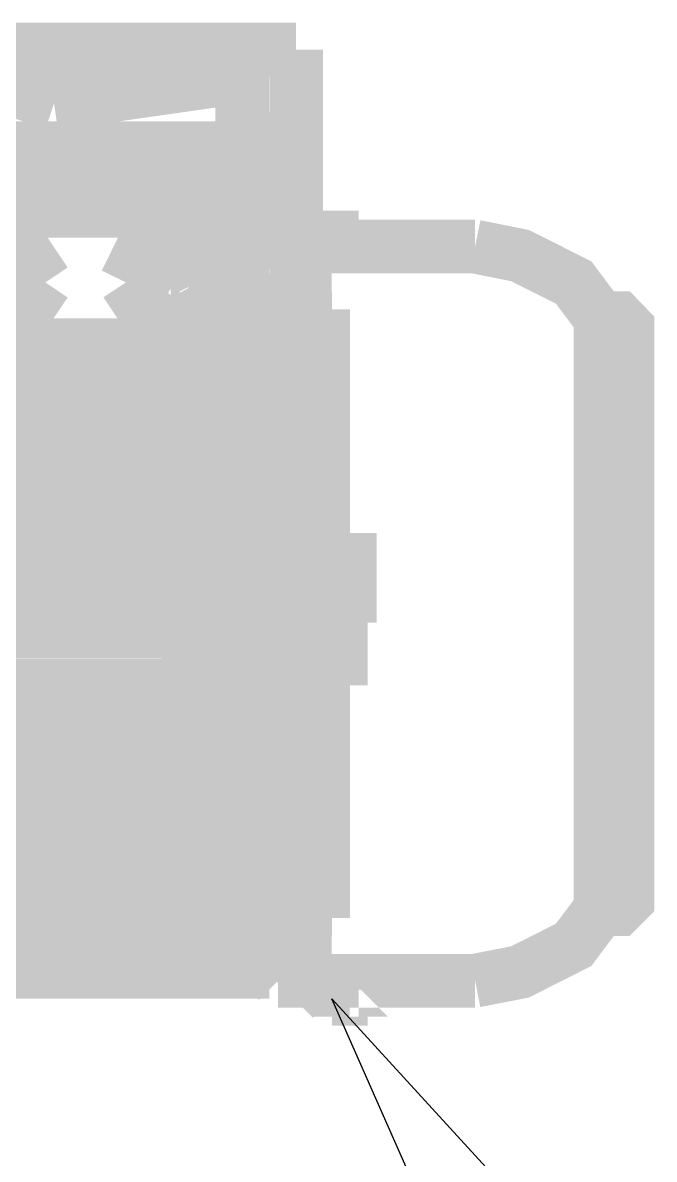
# Model space of a CAD drawing. Extents: x 0.1 to 11.6, y 0.3 to 16.2.
# Drawn here: x 8.6058 to 8.7233, y 7.5218 to 7.7333 of the extents above; entities that cross this region are included whole.
import ezdxf

# ---------------------------------------------------------------- set-up
doc = ezdxf.new("R2010")
doc.units = 0
doc.header["$MEASUREMENT"] = 0

msp = doc.modelspace()

# ---------------------------------------------------------------- linework, layer by layer
at = {"color": 0}
for points, const_width in [([(8.59999, 7.72835), (8.60335, 7.72331)], 0.01), ([(8.64665, 7.72835), (8.59999, 7.72835)], 0.01), ([(8.61501, 7.72835), (8.61664, 7.72835)], 0.01), ([(8.61501, 7.72835), (8.61664, 7.72835)], 0.01), ([(8.61664, 7.72835), (8.64165, 7.72835)], 0.01), ([(8.61664, 7.72835), (8.61501, 7.72835)], 0.00667), ([(8.61664, 7.72835), (8.61833, 7.72835)], 0.00667), ([(8.61664, 7.72835), (8.61833, 7.72835)], 0.00667), ([(8.61664, 7.72835), (8.61833, 7.72835)], 0.00667), ([(8.61664, 7.72835), (8.62001, 7.72835)], 0.00667), ([(8.61664, 7.72835), (8.61833, 7.72835)], 0.00667), ([(8.61664, 7.72835), (8.61833, 7.72835)], 0.00667), ([(8.61833, 7.72835), (8.62001, 7.72835)], 0.00667), ([(8.61833, 7.72835), (8.62001, 7.72835)], 0.00667), ([(8.62169, 7.72835), (8.62001, 7.72835)], 0.00667), ([(8.62169, 7.72835), (8.62332, 7.72835)], 0.00667), ([(8.625, 7.72835), (8.62169, 7.72835)], 0.00667), ([(8.62169, 7.72835), (8.62332, 7.72835)], 0.00667), ([(8.625, 7.72835), (8.62668, 7.72835)], 0.00667), ([(8.625, 7.72835), (8.62668, 7.72835)], 0.00667), ([(8.625, 7.72835), (8.62668, 7.72835)], 0.00667), ([(8.625, 7.72835), (8.62831, 7.72835)], 0.00667), ([(8.62668, 7.72835), (8.62831, 7.72835)], 0.00667), ([(8.62668, 7.72835), (8.63667, 7.72835)], 0.00667), ([(8.62668, 7.72835), (8.62831, 7.72835)], 0.00667), ([(8.62831, 7.72835), (8.62999, 7.72835)], 0.00667), ([(8.62831, 7.72835), (8.62999, 7.72835)], 0.00667), ([(8.62831, 7.72835), (8.62999, 7.72835)], 0.00667), ([(8.62831, 7.72835), (8.62999, 7.72835)], 0.00667), ([(8.62831, 7.72835), (8.62999, 7.72835)], 0.00667), ([(8.62831, 7.72835), (8.62999, 7.72835)], 0.00667), ([(8.62831, 7.72835), (8.62999, 7.72835)], 0.00667), ([(8.62831, 7.72835), (8.62999, 7.72835)], 0.00667), ([(8.62999, 7.72835), (8.62831, 7.72835)], 0.00667), ([(8.62831, 7.72835), (8.62999, 7.72835)], 0.00667), ([(8.62831, 7.72835), (8.62999, 7.72835)], 0.00667), ([(8.62999, 7.72835), (8.63167, 7.72835)], 0.00667), ([(8.62999, 7.72835), (8.63167, 7.72835)], 0.00667), ([(8.62999, 7.72835), (8.63167, 7.72835)], 0.00667), ([(8.62999, 7.72835), (8.63167, 7.72835)], 0.00667), ([(8.62999, 7.72835), (8.63167, 7.72835)], 0.00667), ([(8.62999, 7.72835), (8.63167, 7.72835)], 0.00667), ([(8.62999, 7.72835), (8.63167, 7.72835)], 0.00667), ([(8.62999, 7.72835), (8.63167, 7.72835)], 0.00667), ([(8.62999, 7.72835), (8.63167, 7.72835)], 0.00667), ([(8.62999, 7.72835), (8.63167, 7.72835)], 0.00667), ([(8.62999, 7.72835), (8.63167, 7.72835)], 0.00667), ([(8.62999, 7.72835), (8.63167, 7.72835)], 0.00667), ([(8.62999, 7.72835), (8.63167, 7.72835)], 0.00667), ([(8.62999, 7.72835), (8.63167, 7.72835)], 0.00667), ([(8.62999, 7.72835), (8.63167, 7.72835)], 0.00667), ([(8.62999, 7.72835), (8.63167, 7.72835)], 0.00667), ([(8.62999, 7.72835), (8.63167, 7.72835)], 0.00667), ([(8.62999, 7.72835), (8.63167, 7.72835)], 0.00667), ([(8.62999, 7.72835), (8.63167, 7.72835)], 0.00667), ([(8.63167, 7.72835), (8.62999, 7.72835)], 0.00667), ([(8.62999, 7.72835), (8.63167, 7.72835)], 0.00667), ([(8.62999, 7.72835), (8.63167, 7.72835)], 0.00667), ([(8.62999, 7.72835), (8.63167, 7.72835)], 0.00667), ([(8.62999, 7.72835), (8.63167, 7.72835)], 0.00667), ([(8.63167, 7.72835), (8.63336, 7.72835)], 0.00667), ([(8.63167, 7.72835), (8.63336, 7.72835)], 0.00667), ([(8.63167, 7.72835), (8.63336, 7.72835)], 0.00667), ([(8.63167, 7.72835), (8.63336, 7.72835)], 0.00667), ([(8.63167, 7.72835), (8.63336, 7.72835)], 0.00667), ([(8.63167, 7.72835), (8.63336, 7.72835)], 0.00667), ([(8.63167, 7.72835), (8.63336, 7.72835)], 0.00667), ([(8.63167, 7.72835), (8.63336, 7.72835)], 0.00667), ([(8.63167, 7.72835), (8.63336, 7.72835)], 0.00667), ([(8.63167, 7.72835), (8.63336, 7.72835)], 0.00667), ([(8.63167, 7.72835), (8.63336, 7.72835)], 0.00667), ([(8.63167, 7.72835), (8.63336, 7.72835)], 0.00667), ([(8.63167, 7.72835), (8.63336, 7.72835)], 0.00667), ([(8.63167, 7.72835), (8.63336, 7.72835)], 0.00667), ([(8.63167, 7.72835), (8.63336, 7.72835)], 0.00667), ([(8.63167, 7.72835), (8.63336, 7.72835)], 0.00667), ([(8.63167, 7.72835), (8.63336, 7.72835)], 0.00667), ([(8.63167, 7.72835), (8.63336, 7.72835)], 0.00667), ([(8.63167, 7.72835), (8.63336, 7.72835)], 0.00667), ([(8.63167, 7.72835), (8.63336, 7.72835)], 0.00667), ([(8.63167, 7.72835), (8.63336, 7.72835)], 0.00667), ([(8.63167, 7.72835), (8.63336, 7.72835)], 0.00667), ([(8.63167, 7.72835), (8.63336, 7.72835)], 0.00667), ([(8.63167, 7.72835), (8.63336, 7.72835)], 0.00667), ([(8.63336, 7.72835), (8.63499, 7.72835)], 0.00667), ([(8.63336, 7.72835), (8.63499, 7.72835)], 0.00667), ([(8.63336, 7.72835), (8.63499, 7.72835)], 0.00667), ([(8.63336, 7.72835), (8.63499, 7.72835)], 0.00667), ([(8.63336, 7.72835), (8.63499, 7.72835)], 0.00667), ([(8.63336, 7.72835), (8.63499, 7.72835)], 0.00667), ([(8.63336, 7.72835), (8.63499, 7.72835)], 0.00667), ([(8.63336, 7.72835), (8.63499, 7.72835)], 0.00667), ([(8.63336, 7.72835), (8.63499, 7.72835)], 0.00667), ([(8.63336, 7.72835), (8.63499, 7.72835)], 0.00667), ([(8.63336, 7.72835), (8.63499, 7.72835)], 0.00667), ([(8.63336, 7.72835), (8.63499, 7.72835)], 0.00667), ([(8.63336, 7.72835), (8.63499, 7.72835)], 0.00667), ([(8.63336, 7.72835), (8.63499, 7.72835)], 0.00667), ([(8.63336, 7.72835), (8.63499, 7.72835)], 0.00667), ([(8.63336, 7.72835), (8.63499, 7.72835)], 0.00667), ([(8.63336, 7.72835), (8.63499, 7.72835)], 0.00667), ([(8.63499, 7.72835), (8.63336, 7.72835)], 0.00667), ([(8.63499, 7.72835), (8.63667, 7.72835)], 0.00667), ([(8.63499, 7.72835), (8.63667, 7.72835)], 0.00667), ([(8.63499, 7.72835), (8.63667, 7.72835)], 0.00667), ([(8.63499, 7.72835), (8.63667, 7.72835)], 0.00667), ([(8.63499, 7.72835), (8.63667, 7.72835)], 0.00667), ([(8.63499, 7.72835), (8.63667, 7.72835)], 0.00667), ([(8.63499, 7.72835), (8.63667, 7.72835)], 0.00667), ([(8.63499, 7.72835), (8.63667, 7.72835)], 0.00667), ([(8.63499, 7.72835), (8.63667, 7.72835)], 0.00667), ([(8.63499, 7.72835), (8.63667, 7.72835)], 0.00667), ([(8.63499, 7.72835), (8.63667, 7.72835)], 0.00667), ([(8.63499, 7.72835), (8.63667, 7.72835)], 0.00667), ([(8.63499, 7.72835), (8.63667, 7.72835)], 0.00667), ([(8.63499, 7.72835), (8.63667, 7.72835)], 0.00667), ([(8.63499, 7.72835), (8.63667, 7.72835)], 0.00667), ([(8.63499, 7.72835), (8.63667, 7.72835)], 0.00667), ([(8.63499, 7.72835), (8.63667, 7.72835)], 0.00667), ([(8.63499, 7.72835), (8.63667, 7.72835)], 0.00667), ([(8.63499, 7.72835), (8.63667, 7.72835)], 0.00667), ([(8.63499, 7.72835), (8.63667, 7.72835)], 0.00667), ([(8.63499, 7.72835), (8.63667, 7.72835)], 0.00667), ([(8.63499, 7.72835), (8.63667, 7.72835)], 0.00667), ([(8.63499, 7.72835), (8.63667, 7.72835)], 0.00667), ([(8.63499, 7.72835), (8.63667, 7.72835)], 0.00667), ([(8.63499, 7.72835), (8.63667, 7.72835)], 0.00667), ([(8.63667, 7.72835), (8.63835, 7.72835)], 0.00667), ([(8.63667, 7.72835), (8.63835, 7.72835)], 0.00667), ([(8.63667, 7.72835), (8.63835, 7.72835)], 0.00667), ([(8.64333, 7.72835), (8.63667, 7.72835)], 0.00667), ([(8.63835, 7.72835), (8.63667, 7.72835)], 0.00667), ([(8.63667, 7.72835), (8.63835, 7.72835)], 0.00667), ([(8.63667, 7.72835), (8.63835, 7.72835)], 0.00667), ([(8.63667, 7.72835), (8.63835, 7.72835)], 0.00667), ([(8.63667, 7.72835), (8.63835, 7.72835)], 0.00667), ([(8.63835, 7.72835), (8.63997, 7.72835)], 0.00667), ([(8.63835, 7.72835), (8.63997, 7.72835)], 0.00667), ([(8.63835, 7.72835), (8.63997, 7.72835)], 0.00667), ([(8.63997, 7.72835), (8.64165, 7.72835)], 0.00667), ([(8.63997, 7.72835), (8.64165, 7.72835)], 0.00667), ([(8.64333, 7.72835), (8.63997, 7.72835)], 0.00667), ([(8.64165, 7.72835), (8.64333, 7.72835)], 0.01), ([(8.64165, 7.72835), (8.64333, 7.72835)], 0.00667), ([(8.64333, 7.72835), (8.64501, 7.72835)], 0.01), ([(8.64665, 7.72667), (8.64665, 7.72835)], 0.01), ([(8.64665, 7.72835), (8.65169, 7.72835)], 0.01), ([(8.64665, 7.72331), (8.64665, 7.72667)], 0.01), ([(8.65668, 7.72835), (8.65169, 7.72835)], 0.01), ([(8.65169, 7.72835), (8.65332, 7.72835)], 0.01), ([(8.65668, 7.72835), (8.65668, 7.71001)], 0.01), ([(8.60335, 7.72331), (8.60667, 7.72), (8.61165, 7.71832)], 0.01), ([(8.61165, 7.71832), (8.64665, 7.72331)], 0.01), ([(8.64665, 7.72331), (8.64665, 7.71001)], 0.01), ([(8.655, 7.71164), (8.64833, 7.71164)], 0.01), ([(8.65001, 7.71164), (8.64833, 7.71164)], 0.01), ([(8.64833, 7.71001), (8.64833, 7.71164)], 0.01), ([(8.655, 7.71164), (8.65001, 7.71164)], 0.01), ([(8.655, 7.71164), (8.65668, 7.71164)], 0.01), ([(8.655, 7.71001), (8.655, 7.71164)], 0.01), ([(8.57167, 7.71001), (8.65169, 7.71001)], 0.01), ([(8.65169, 7.71001), (8.65668, 7.71001)], 0.01), ([(8.65668, 7.71001), (8.65668, 7.70167)], 0.01), ([(8.57167, 7.70167), (8.65169, 7.70167)], 0.01), ([(8.65169, 7.70167), (8.65668, 7.70167)], 0.01), ([(8.65668, 7.67333), (8.65668, 7.70167)], 0.01), ([(8.63336, 7.69997), (8.59, 7.69997)], 0.01), ([(8.64833, 7.68668), (8.64665, 7.69336), (8.64165, 7.69835), (8.63336, 7.69997)], 0.01), ([(8.65001, 7.69499), (8.65001, 7.70167)], 0.00667), ([(8.65332, 7.69499), (8.65332, 7.70167)], 0.00667), ([(8.63336, 7.69835), (8.58664, 7.69835)], 0.01), ([(8.63336, 7.67333), (8.64165, 7.67503), (8.64665, 7.68164), (8.64665, 7.69), (8.64165, 7.69499), (8.63336, 7.69835)], 0.01), ([(8.64333, 7.685), (8.63997, 7.69168), (8.63336, 7.69499), (8.62831, 7.69168), (8.625, 7.685)], 0.01), ([(8.61003, 7.685), (8.60667, 7.69), (8.60167, 7.69336), (8.59668, 7.69), (8.595, 7.685)], 0.01), ([(8.65332, 7.69499), (8.65001, 7.69499)], 0.00667), ([(8.66, 7.69336), (8.66, 7.69168)], 0.01), ([(8.66168, 7.69336), (8.66, 7.69336)], 0.01), ([(8.66336, 7.69336), (8.66, 7.69336)], 0.01), ([(8.66336, 7.69336), (8.66168, 7.69336)], 0.01), ([(8.66667, 7.69336), (8.66336, 7.69336)], 0.01), ([(8.66667, 7.69336), (8.66336, 7.69336)], 0.01), ([(8.66667, 7.69168), (8.66667, 7.69336)], 0.01), ([(8.66667, 7.69336), (8.66835, 7.69336)], 0.01), ([(8.60667, 7.685), (8.60499, 7.68832), (8.60167, 7.69), (8.59831, 7.68832), (8.59668, 7.685)], 0.01), ([(8.63835, 7.685), (8.63667, 7.68832), (8.63336, 7.69), (8.62999, 7.68832), (8.62831, 7.685)], 0.01), ([(8.69, 7.69168), (8.65668, 7.69168)], 0.01), ([(8.65668, 7.69168), (8.65668, 7.55501)], 0.01), ([(8.66, 7.69336), (8.66336, 7.69336)], 0.00667), ([(8.66168, 7.69336), (8.66336, 7.69336)], 0.00667), ([(8.66336, 7.69168), (8.66499, 7.69168)], 0.01), ([(8.66499, 7.69168), (8.66336, 7.69168)], 0.01), ([(8.66336, 7.69336), (8.66667, 7.69336)], 0.00667), ([(8.66336, 7.69336), (8.66499, 7.69336)], 0.00667), ([(8.66499, 7.69336), (8.66667, 7.69336)], 0.00667), ([(8.66499, 7.69336), (8.66667, 7.69336)], 0.00667), ([(8.66667, 7.69336), (8.66835, 7.69336)], 0.00667), ([(8.66667, 7.69336), (8.66835, 7.69336)], 0.00667), ([(8.71332, 7.67833), (8.70833, 7.685), (8.69835, 7.69), (8.69, 7.69168)], 0.01), ([(8.65668, 7.69), (8.65831, 7.69)], 0.01), ([(8.66, 7.69), (8.65668, 7.69)], 0.00667), ([(8.66, 7.69168), (8.66168, 7.69168)], 0.00667), ([(8.66, 7.69168), (8.66667, 7.69168)], 0.00667), ([(8.66, 7.69168), (8.66667, 7.69168)], 0.00667), ([(8.66, 7.69168), (8.66168, 7.69168)], 0.00667), ([(8.66336, 7.69168), (8.66, 7.69168)], 0.00667), ([(8.66, 7.69168), (8.66336, 7.69)], 0.00667), ([(8.66, 7.69168), (8.66168, 7.69168)], 0.00667), ([(8.66, 7.68832), (8.66, 7.69)], 0.00667), ([(8.66, 7.69), (8.66168, 7.69)], 0.00667), ([(8.66336, 7.69), (8.66667, 7.69168)], 0.00667), ([(8.66667, 7.69168), (8.66499, 7.69168)], 0.00667), ([(8.66667, 7.69168), (8.66835, 7.69168)], 0.00667), ([(8.66667, 7.69168), (8.66835, 7.69168)], 0.00667), ([(8.66667, 7.69168), (8.66835, 7.69168)], 0.00667), ([(8.60335, 7.685), (8.60335, 7.68668), (8.60167, 7.68668), (8.60167, 7.685)], 0.01), ([(8.63499, 7.685), (8.63499, 7.68668), (8.63336, 7.68668), (8.63336, 7.685)], 0.01), ([(8.64833, 7.66997), (8.64833, 7.68668)], 0.01), ([(8.66, 7.68332), (8.66, 7.68832)], 0.00667), ([(8.595, 7.685), (8.59668, 7.68001), (8.60167, 7.67833), (8.60667, 7.68001), (8.61003, 7.685)], 0.01), ([(8.59668, 7.685), (8.59831, 7.68164), (8.60167, 7.68001), (8.60499, 7.68164), (8.60667, 7.685)], 0.01), ([(8.60167, 7.685), (8.60335, 7.685)], 0.01), ([(8.625, 7.685), (8.62831, 7.68001), (8.63336, 7.67665), (8.63997, 7.68001), (8.64333, 7.685)], 0.01), ([(8.62831, 7.685), (8.62999, 7.68164), (8.63336, 7.68001), (8.63667, 7.68164), (8.63835, 7.685)], 0.01), ([(8.63336, 7.685), (8.63499, 7.685)], 0.01), ([(8.65668, 7.68332), (8.65831, 7.68332)], 0.01), ([(8.59, 7.68164), (8.595, 7.67503), (8.60167, 7.67333)], 0.01), ([(8.66, 7.68332), (8.65668, 7.68332)], 0.00667), ([(8.66, 7.62999), (8.66, 7.68332)], 0.00667), ([(8.66336, 7.68001), (8.66, 7.68001)], 0.00667), ([(8.66336, 7.62332), (8.66336, 7.68001)], 0.00667), ([(8.71832, 7.67503), (8.71832, 7.67665), (8.71669, 7.67833), (8.71332, 7.67833)], 0.01), ([(8.71332, 7.67833), (8.71332, 7.56999)], 0.01), ([(8.71832, 7.57167), (8.71832, 7.67503)], 0.01), ([(8.71832, 7.67165), (8.71832, 7.67333), (8.71832, 7.67503)], 0.00667), ([(8.60167, 7.67333), (8.63336, 7.67333)], 0.01), ([(8.65169, 7.66997), (8.65332, 7.66997), (8.655, 7.66997), (8.655, 7.67165), (8.65668, 7.67165), (8.65668, 7.67333)], 0.01), ([(8.64833, 7.66997), (8.57497, 7.66997)], 0.01), ([(8.65169, 7.66997), (8.64833, 7.66997)], 0.01), ([(8.71832, 7.67165), (8.71832, 7.63667)], 0.00667), ([(8.54167, 7.66168), (8.65668, 7.66168)], 0.01), ([(8.54167, 7.66), (8.65668, 7.66)], 0.01), ([(8.63997, 7.65332), (8.63997, 7.66)], 0.01), ([(8.65332, 7.66), (8.65332, 7.65332)], 0.01), ([(8.65668, 7.66168), (8.65831, 7.66168)], 0.00667), ([(8.65831, 7.66), (8.65831, 7.66168)], 0.00667), ([(8.65668, 7.66), (8.65831, 7.66)], 0.00667), ([(8.54167, 7.65332), (8.65668, 7.65332)], 0.01), ([(8.54167, 7.65169), (8.65668, 7.65169)], 0.01), ([(8.63997, 7.64501), (8.63997, 7.65169)], 0.01), ([(8.65332, 7.65169), (8.65332, 7.64501)], 0.01), ([(8.65668, 7.65332), (8.65831, 7.65332)], 0.00667), ([(8.65831, 7.65169), (8.65831, 7.65332)], 0.00667), ([(8.65668, 7.65169), (8.65831, 7.65169)], 0.00667), ([(8.63499, 7.64501), (8.565, 7.64501)], 0.01), ([(8.63667, 7.64333), (8.63667, 7.64501), (8.63499, 7.64501)], 0.01), ([(8.63499, 7.64501), (8.65668, 7.64501)], 0.01), ([(8.56332, 7.64501), (8.63499, 7.64501)], 0.00667), ([(8.56332, 7.64333), (8.63667, 7.64333)], 0.00667), ([(8.63667, 7.60335), (8.63667, 7.64333)], 0.01), ([(8.63667, 7.64333), (8.65668, 7.64333)], 0.01), ([(8.63997, 7.63667), (8.63997, 7.64333)], 0.01), ([(8.65332, 7.64333), (8.65332, 7.63667)], 0.01), ([(8.65668, 7.64501), (8.65831, 7.64501)], 0.00667), ([(8.65668, 7.64333), (8.65831, 7.64333)], 0.00667), ([(8.65831, 7.64333), (8.65831, 7.64501)], 0.00667), ([(8.63835, 7.63667), (8.63667, 7.63667)], 0.01), ([(8.63835, 7.63499), (8.63835, 7.63667)], 0.01), ([(8.63835, 7.63667), (8.65668, 7.63667)], 0.01), ([(8.63667, 7.63667), (8.56332, 7.63667)], 0.00667), ([(8.56332, 7.63499), (8.63667, 7.63499)], 0.00667), ([(8.63667, 7.63499), (8.63835, 7.63499)], 0.01), ([(8.63835, 7.63499), (8.65668, 7.63499)], 0.01), ([(8.63997, 7.62831), (8.63997, 7.63499)], 0.01), ([(8.65332, 7.63499), (8.65332, 7.62999)], 0.01), ([(8.65668, 7.63667), (8.65831, 7.63667)], 0.00667), ([(8.65668, 7.63499), (8.65831, 7.63499)], 0.00667), ([(8.65831, 7.63499), (8.65831, 7.63667)], 0.00667), ([(8.66336, 7.63336), (8.66168, 7.63336), (8.66, 7.63167), (8.66, 7.62831), (8.66168, 7.62668), (8.66336, 7.62668)], 0.01), ([(8.66336, 7.63336), (8.66168, 7.63167), (8.66168, 7.62999), (8.66168, 7.62831), (8.66336, 7.62668)], 0.01), ([(8.66336, 7.62668), (8.66499, 7.62831), (8.66667, 7.62999), (8.66667, 7.63167), (8.66499, 7.63167), (8.66336, 7.63336)], 0.01), ([(8.66336, 7.62668), (8.66667, 7.62668), (8.66667, 7.62831), (8.66667, 7.63167), (8.66667, 7.63336), (8.66336, 7.63336)], 0.01), ([(8.71832, 7.63167), (8.71832, 7.63336), (8.71832, 7.63499)], 0.00667), ([(8.66336, 7.63336), (8.66168, 7.63336), (8.66, 7.63167)], 0.00667), ([(8.66667, 7.63167), (8.66667, 7.63336), (8.66336, 7.63336)], 0.00667), ([(8.65332, 7.62999), (8.655, 7.62999)], 0.01), ([(8.65668, 7.62999), (8.65332, 7.62999)], 0.01), ([(8.65332, 7.62831), (8.65332, 7.62999)], 0.01), ([(8.66, 7.62999), (8.66168, 7.62999)], 0.01), ([(8.66, 7.62999), (8.66, 7.62831)], 0.01), ([(8.66, 7.63167), (8.66667, 7.63167)], 0.00667), ([(8.66, 7.63167), (8.66, 7.62999)], 0.00667), ([(8.66667, 7.62999), (8.66835, 7.62999)], 0.01), ([(8.66667, 7.62831), (8.66667, 7.62999)], 0.01), ([(8.66667, 7.62999), (8.66667, 7.63167)], 0.00667), ([(8.63835, 7.62831), (8.63667, 7.62831)], 0.01), ([(8.63835, 7.62668), (8.63835, 7.62831)], 0.01), ([(8.63835, 7.62831), (8.65332, 7.62831)], 0.01), ([(8.65332, 7.62668), (8.65332, 7.62831)], 0.01), ([(8.66, 7.62999), (8.65668, 7.62999)], 0.00667), ([(8.66, 7.62831), (8.66168, 7.62668), (8.66336, 7.62668)], 0.01), ([(8.66, 7.62831), (8.66, 7.62999)], 0.00667), ([(8.66336, 7.62668), (8.66667, 7.62668), (8.66667, 7.62831)], 0.01), ([(8.63667, 7.62831), (8.56332, 7.62831)], 0.00667), ([(8.57667, 7.62668), (8.62332, 7.62668)], 0.00667), ([(8.62332, 7.62001), (8.62332, 7.62668)], 0.00667), ([(8.62999, 7.62001), (8.62999, 7.62668)], 0.00667), ([(8.62999, 7.62668), (8.63667, 7.62668)], 0.00667), ([(8.63667, 7.62668), (8.63835, 7.62668)], 0.01), ([(8.63835, 7.62668), (8.65332, 7.62668)], 0.01), ([(8.63997, 7.62001), (8.63997, 7.62668)], 0.01), ([(8.65332, 7.62001), (8.65332, 7.62668)], 0.01), ([(8.66, 7.62831), (8.66667, 7.62831)], 0.00667), ([(8.66, 7.62668), (8.66, 7.62831)], 0.00667), ([(8.66, 7.62001), (8.66, 7.62668)], 0.00667), ([(8.66336, 7.56668), (8.66336, 7.62332)], 0.00667), ([(8.62332, 7.62001), (8.57667, 7.62001)], 0.00667), ([(8.63667, 7.62001), (8.62999, 7.62001)], 0.00667), ([(8.63835, 7.62001), (8.63667, 7.62001)], 0.01), ([(8.63835, 7.62001), (8.65332, 7.62001)], 0.01), ([(8.63835, 7.61833), (8.63835, 7.62001)], 0.01), ([(8.65332, 7.61833), (8.65332, 7.62001)], 0.01), ([(8.66336, 7.62001), (8.66168, 7.62001), (8.66, 7.61833)], 0.00667), ([(8.66336, 7.62001), (8.66168, 7.62001), (8.66, 7.61833), (8.66, 7.61501), (8.66168, 7.61333), (8.66336, 7.61333)], 0.00667), ([(8.66, 7.61833), (8.66, 7.62001)], 0.00667), ([(8.66336, 7.61333), (8.66667, 7.61333), (8.66667, 7.61501), (8.66667, 7.61833), (8.66667, 7.62001), (8.66336, 7.62001)], 0.00667), ([(8.66667, 7.61833), (8.66667, 7.62001), (8.66336, 7.62001)], 0.00667), ([(8.56332, 7.61833), (8.63667, 7.61833)], 0.00667), ([(8.63667, 7.61833), (8.63835, 7.61833)], 0.01), ([(8.63835, 7.61833), (8.65332, 7.61833)], 0.01), ([(8.63997, 7.61165), (8.63997, 7.61833)], 0.01), ([(8.65332, 7.61664), (8.65332, 7.61833)], 0.01), ([(8.65668, 7.61664), (8.65332, 7.61664)], 0.01), ([(8.65332, 7.61664), (8.655, 7.61664)], 0.01), ([(8.65332, 7.61664), (8.65332, 7.61165)], 0.01), ([(8.66, 7.61501), (8.66, 7.61664), (8.66, 7.61833)], 0.00667), ([(8.66, 7.61833), (8.66667, 7.61833)], 0.00667), ([(8.66, 7.61664), (8.66, 7.61833)], 0.00667), ([(8.66336, 7.61833), (8.66168, 7.61833), (8.66168, 7.61664), (8.66168, 7.61501), (8.66336, 7.61333)], 0.00667), ([(8.66336, 7.61333), (8.66499, 7.61501), (8.66667, 7.61501), (8.66667, 7.61664), (8.66499, 7.61833), (8.66336, 7.61833)], 0.00667), ([(8.66667, 7.61833), (8.66667, 7.61664), (8.66667, 7.61501)], 0.00667), ([(8.66, 7.61664), (8.65668, 7.61664)], 0.00667), ([(8.66, 7.56332), (8.66, 7.61664)], 0.00667), ([(8.66, 7.61664), (8.66168, 7.61664)], 0.00667), ([(8.66667, 7.61664), (8.66835, 7.61664)], 0.00667), ([(8.66, 7.61501), (8.66667, 7.61501)], 0.00667), ([(8.66, 7.61501), (8.66168, 7.61333), (8.66336, 7.61333)], 0.00667), ([(8.66336, 7.61333), (8.66667, 7.61333), (8.66667, 7.61501)], 0.00667), ([(8.71832, 7.61165), (8.71832, 7.61333), (8.71832, 7.61501)], 0.00667), ([(8.63667, 7.61165), (8.56332, 7.61165)], 0.00667), ([(8.63835, 7.61165), (8.63667, 7.61165)], 0.01), ([(8.63667, 7.61003), (8.63835, 7.61003)], 0.01), ([(8.63835, 7.61003), (8.63835, 7.61165)], 0.01), ([(8.63835, 7.61165), (8.65668, 7.61165)], 0.01), ([(8.63835, 7.61003), (8.65668, 7.61003)], 0.01), ([(8.63997, 7.60335), (8.63997, 7.61003)], 0.01), ([(8.65332, 7.61003), (8.65332, 7.60335)], 0.01), ([(8.65668, 7.61165), (8.65831, 7.61165)], 0.00667), ([(8.65831, 7.61003), (8.65831, 7.61165)], 0.00667), ([(8.56332, 7.61003), (8.63667, 7.61003)], 0.00667), ([(8.65668, 7.61003), (8.65831, 7.61003)], 0.00667), ([(8.71832, 7.61003), (8.71832, 7.57497)], 0.00667), ([(8.56332, 7.60335), (8.63667, 7.60335)], 0.00667), ([(8.565, 7.60167), (8.63499, 7.60167)], 0.01), ([(8.63499, 7.60167), (8.63667, 7.60167), (8.63667, 7.60335)], 0.01), ([(8.63499, 7.60167), (8.65668, 7.60167)], 0.01), ([(8.63667, 7.60335), (8.65668, 7.60335)], 0.01), ([(8.63997, 7.595), (8.63997, 7.60167)], 0.01), ([(8.65332, 7.60167), (8.65332, 7.595)], 0.01), ([(8.65668, 7.60335), (8.65831, 7.60335)], 0.00667), ([(8.65831, 7.60167), (8.65831, 7.60335)], 0.00667), ([(8.56332, 7.60167), (8.63499, 7.60167)], 0.00667), ([(8.65668, 7.60167), (8.65831, 7.60167)], 0.00667), ([(8.54167, 7.595), (8.65668, 7.595)], 0.01), ([(8.54167, 7.59332), (8.65668, 7.59332)], 0.01), ([(8.63997, 7.58664), (8.63997, 7.59332)], 0.01), ([(8.65332, 7.59332), (8.65332, 7.58664)], 0.01), ([(8.65668, 7.595), (8.65831, 7.595)], 0.00667), ([(8.65831, 7.59332), (8.65831, 7.595)], 0.00667), ([(8.65668, 7.59332), (8.65831, 7.59332)], 0.00667), ([(8.54167, 7.58664), (8.65668, 7.58664)], 0.01), ([(8.54167, 7.58501), (8.65668, 7.58501)], 0.01), ([(8.65668, 7.58664), (8.65831, 7.58664)], 0.00667), ([(8.65831, 7.58501), (8.65831, 7.58664)], 0.00667), ([(8.65668, 7.58501), (8.65831, 7.58501)], 0.00667), ([(8.62999, 7.57835), (8.56999, 7.57835)], 0.01), ([(8.62999, 7.58003), (8.56999, 7.58003)], 0.00667), ([(8.63997, 7.57835), (8.62999, 7.57835)], 0.01), ([(8.62999, 7.57835), (8.62999, 7.56668)], 0.01), ([(8.62999, 7.57835), (8.62999, 7.58003)], 0.00667), ([(8.65668, 7.57835), (8.63997, 7.57835)], 0.01), ([(8.63997, 7.56668), (8.63997, 7.57835)], 0.01), ([(8.63997, 7.58003), (8.63997, 7.57835)], 0.00667), ([(8.63997, 7.57497), (8.63997, 7.58003)], 0.00667), ([(8.63997, 7.58003), (8.65332, 7.57667)], 0.00667), ([(8.63997, 7.58003), (8.64165, 7.58003)], 0.00667), ([(8.65831, 7.57835), (8.65668, 7.57835)], 0.00667), ([(8.65831, 7.56836), (8.65831, 7.57835)], 0.00667), ([(8.63167, 7.57667), (8.63499, 7.57667)], 0.00667), ([(8.63167, 7.57667), (8.63167, 7.56668)], 0.00667), ([(8.63499, 7.57667), (8.63667, 7.57667)], 0.00667), ([(8.63667, 7.56668), (8.63667, 7.57667)], 0.00667), ([(8.65332, 7.57667), (8.65332, 7.57167)], 0.00667), ([(8.65831, 7.57667), (8.65332, 7.57667)], 0.00667), ([(8.62999, 7.57497), (8.56999, 7.57497)], 0.00667), ([(8.65332, 7.57167), (8.63997, 7.57497)], 0.00667), ([(8.63997, 7.57497), (8.64165, 7.57497)], 0.00667), ([(8.71832, 7.57497), (8.72, 7.57497)], 0.00667), ([(8.71832, 7.57167), (8.71832, 7.57335), (8.71832, 7.57497)], 0.00667), ([(8.63997, 7.57335), (8.61165, 7.57335)], 0.00667), ([(8.63997, 7.56999), (8.63997, 7.57335)], 0.00667), ([(8.63997, 7.57335), (8.65332, 7.57167)], 0.00667), ([(8.65332, 7.57167), (8.65332, 7.56836)], 0.00667), ([(8.65831, 7.57167), (8.65332, 7.57167)], 0.00667), ([(8.65831, 7.57167), (8.65332, 7.57167)], 0.00667), ([(8.71332, 7.56836), (8.715, 7.56836), (8.71669, 7.56836), (8.71832, 7.56999), (8.71832, 7.57167)], 0.01), ([(8.71332, 7.56999), (8.71332, 7.56836)], 0.01), ([(8.56999, 7.56836), (8.62999, 7.56836)], 0.01), ([(8.63997, 7.56999), (8.61165, 7.56999)], 0.00667), ([(8.63997, 7.56999), (8.61165, 7.56999)], 0.00667), ([(8.63997, 7.56836), (8.65668, 7.56836)], 0.01), ([(8.65332, 7.56836), (8.63997, 7.56999)], 0.00667), ([(8.63997, 7.56836), (8.63997, 7.56999)], 0.00667), ([(8.63997, 7.56999), (8.65332, 7.56668)], 0.00667), ([(8.69, 7.55501), (8.69835, 7.55664), (8.70833, 7.56168), (8.71332, 7.56836)], 0.01), ([(8.63997, 7.56836), (8.61165, 7.56836)], 0.00667), ([(8.62831, 7.56668), (8.62831, 7.56332)], 0.01), ([(8.62999, 7.56668), (8.62831, 7.56668)], 0.01), ([(8.62999, 7.56668), (8.63997, 7.56668)], 0.01), ([(8.63997, 7.56332), (8.63997, 7.56668)], 0.01), ([(8.63997, 7.56668), (8.64165, 7.56668)], 0.01), ([(8.65169, 7.565), (8.63997, 7.56836)], 0.00667), ([(8.65831, 7.56836), (8.65332, 7.56836)], 0.00667), ([(8.65668, 7.56836), (8.65831, 7.56836)], 0.00667), ([(8.65831, 7.56332), (8.65831, 7.56836)], 0.00667), ([(8.63997, 7.56668), (8.61165, 7.56668)], 0.00667), ([(8.63997, 7.56668), (8.61165, 7.56668)], 0.00667), ([(8.63997, 7.56668), (8.61165, 7.56668)], 0.00667), ([(8.61165, 7.56668), (8.63997, 7.56668)], 0.00667), ([(8.63997, 7.56668), (8.64165, 7.56668)], 0.00667), ([(8.65332, 7.56332), (8.63997, 7.56668)], 0.00667), ([(8.63997, 7.56668), (8.65169, 7.565)], 0.00667), ([(8.63997, 7.56668), (8.64165, 7.56668)], 0.00667), ([(8.63997, 7.56668), (8.65332, 7.56332)], 0.00667), ([(8.63997, 7.56668), (8.65332, 7.56332)], 0.00667), ([(8.65169, 7.565), (8.65332, 7.565)], 0.00667), ([(8.65169, 7.565), (8.65169, 7.56)], 0.00667), ([(8.65169, 7.565), (8.65332, 7.565)], 0.00667), ([(8.65169, 7.565), (8.65332, 7.565)], 0.00667), ([(8.65169, 7.565), (8.65332, 7.565)], 0.00667), ([(8.65332, 7.56668), (8.65332, 7.565)], 0.00667), ([(8.65831, 7.56668), (8.65332, 7.56668)], 0.00667), ([(8.65332, 7.565), (8.65332, 7.56332)], 0.00667), ([(8.65668, 7.565), (8.65332, 7.565)], 0.00667), ([(8.65668, 7.565), (8.65332, 7.565)], 0.00667), ([(8.65831, 7.565), (8.65668, 7.565)], 0.00667), ([(8.65831, 7.565), (8.65668, 7.565)], 0.00667), ([(8.65668, 7.56), (8.65668, 7.565)], 0.00667), ([(8.66, 7.56668), (8.66336, 7.56668)], 0.00667), ([(8.56999, 7.56332), (8.62831, 7.56332)], 0.01), ([(8.63997, 7.56332), (8.65668, 7.56332)], 0.01), ([(8.66, 7.56332), (8.65332, 7.56332)], 0.00667), ([(8.65332, 7.56332), (8.655, 7.56332)], 0.00667), ([(8.65332, 7.55832), (8.65332, 7.56332)], 0.00667), ([(8.65668, 7.56332), (8.65831, 7.56332)], 0.00667), ([(8.65831, 7.56), (8.65831, 7.56332)], 0.00667), ([(8.66, 7.55832), (8.66, 7.56332)], 0.00667), ([(8.54167, 7.56), (8.65668, 7.56)], 0.01), ([(8.65169, 7.56), (8.65169, 7.55664)], 0.01), ([(8.65668, 7.55501), (8.65668, 7.56)], 0.01), ([(8.65668, 7.56), (8.65831, 7.56)], 0.00667), ([(8.65831, 7.55664), (8.65831, 7.56)], 0.00667), ([(8.54167, 7.55664), (8.65169, 7.55664)], 0.01), ([(8.61165, 7.55832), (8.65332, 7.55832)], 0.00667), ([(8.65169, 7.55664), (8.65332, 7.55501)], 0.01), ([(8.65332, 7.55501), (8.65668, 7.55501)], 0.01), ([(8.65332, 7.55664), (8.65332, 7.55832)], 0.00667), ([(8.65332, 7.55664), (8.655, 7.55664)], 0.00667), ([(8.65332, 7.55664), (8.65668, 7.55664)], 0.00667), ([(8.65668, 7.55664), (8.65831, 7.55664)], 0.01), ([(8.65668, 7.55664), (8.65831, 7.55664)], 0.01), ([(8.65668, 7.55501), (8.66, 7.55501)], 0.01), ([(8.65668, 7.55501), (8.65831, 7.55501)], 0.01), ([(8.65668, 7.55664), (8.65831, 7.55664)], 0.00667), ([(8.65668, 7.55664), (8.66, 7.55664)], 0.00667), ([(8.66, 7.55501), (8.66, 7.55333)], 0.01), ([(8.66, 7.55501), (8.66168, 7.55501)], 0.01), ([(8.66336, 7.55501), (8.66, 7.55501)], 0.01), ([(8.66, 7.55664), (8.66, 7.55832)], 0.00667), ([(8.66, 7.55664), (8.66168, 7.55664)], 0.00667), ([(8.66667, 7.55501), (8.66336, 7.55501)], 0.01), ([(8.66667, 7.55333), (8.66667, 7.55501)], 0.01), ([(8.66667, 7.55501), (8.69, 7.55501)], 0.01), ([(8.66667, 7.55501), (8.66835, 7.55501)], 0.01), ([(8.66336, 7.55165), (8.66168, 7.55333), (8.66336, 7.55333)], 0.01), ([(8.66, 7.55333), (8.66168, 7.55333)], 0.01), ([(8.66, 7.55333), (8.66168, 7.55333), (8.66336, 7.55333)], 0.01), ([(8.66, 7.55501), (8.66667, 7.55501)], 0.00667), ([(8.66, 7.55501), (8.66336, 7.55501)], 0.00667), ([(8.66, 7.55501), (8.66168, 7.55501)], 0.00667), ([(8.66, 7.55501), (8.66667, 7.55501)], 0.00667), ([(8.66, 7.55501), (8.66667, 7.55501)], 0.00667), ([(8.66336, 7.55333), (8.66499, 7.55333), (8.66667, 7.55333), (8.66499, 7.55333), (8.66499, 7.55165), (8.66336, 7.55165)], 0.01), ([(8.66336, 7.55333), (8.66499, 7.55333), (8.66667, 7.55333)], 0.01), ([(8.66336, 7.55501), (8.66667, 7.55501)], 0.00667), ([(8.66667, 7.55333), (8.66835, 7.55333)], 0.01), ([(8.66667, 7.55501), (8.66835, 7.55501)], 0.00667), ([(8.66, 7.55333), (8.66336, 7.55333)], 0.00667), ([(8.66336, 7.55333), (8.66667, 7.55333)], 0.00667)]:
    msp.add_lwpolyline(points, dxfattribs=dict(at, const_width=const_width))
msp.add_lwpolyline([(8.69499, 7.47999), (8.66336, 7.55165), (8.71669, 7.49333), (8.69499, 7.47999)], close=True, dxfattribs=at)

doc.saveas('drawing.dxf')
